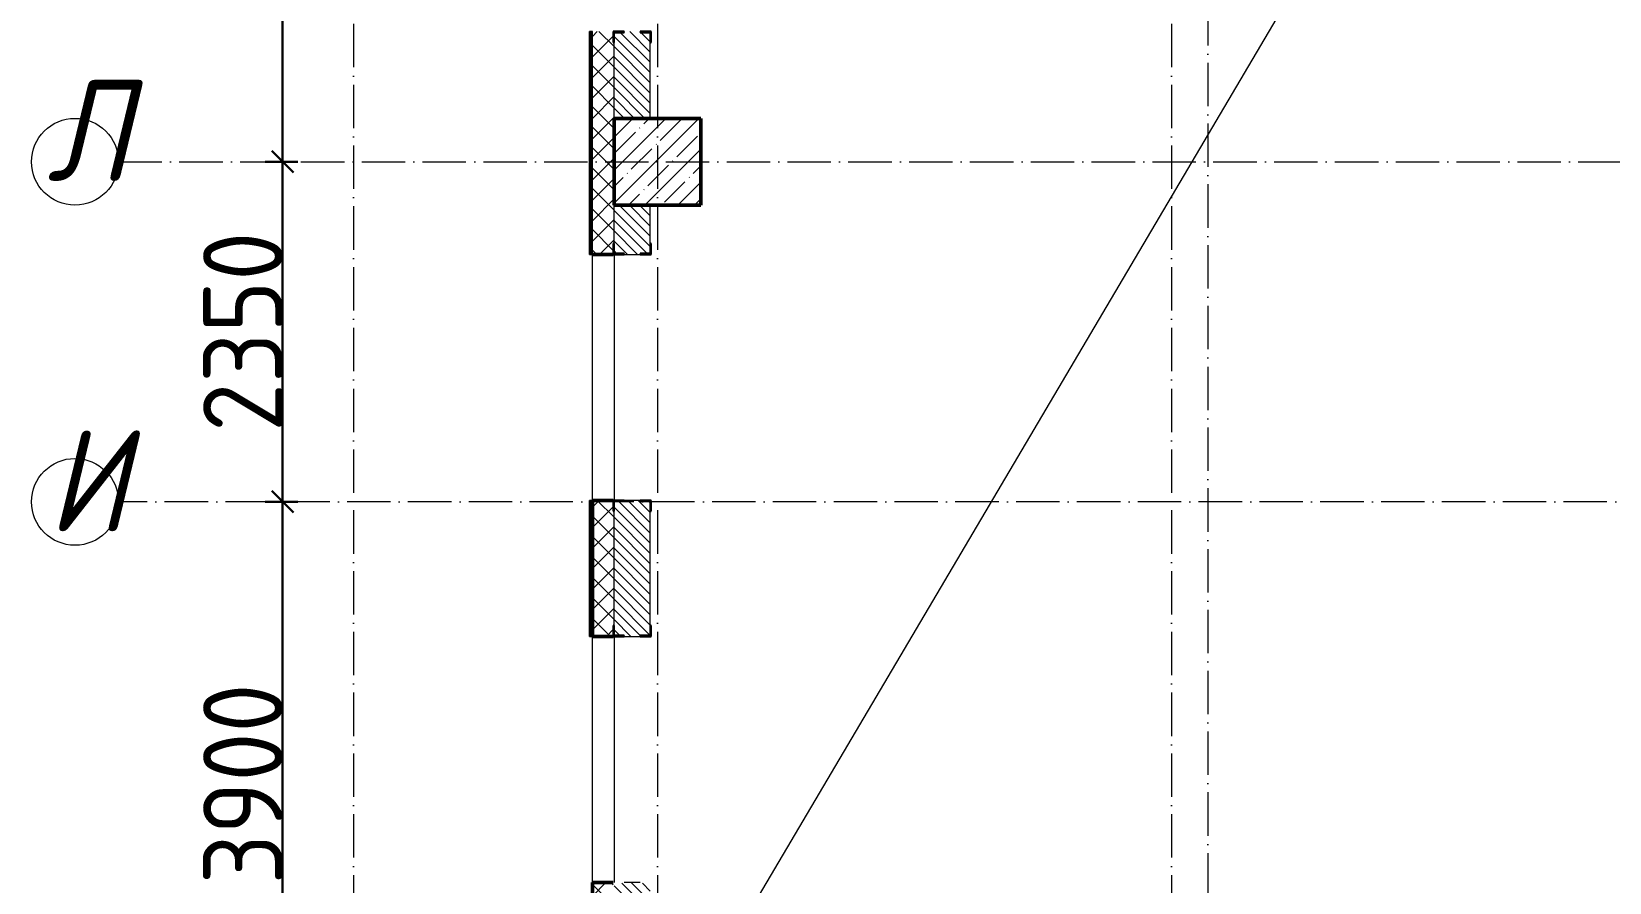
# Model space of a CAD drawing. Header units: millimetres. Extents: x -12989 to 629078, y -109036 to 555275.
# Drawn here: x 350497 to 361396, y -73162 to -67282 of the extents above; entities that cross this region are included whole.
import ezdxf

# ---------------------------------------------------------------- set-up
doc = ezdxf.new("R2010")
doc.units = ezdxf.units.MM
doc.linetypes.add('50_200_ШТРИХ_1Т_ш5_п1_п1_', pattern=[700, 500, -100, 0, -100])
for name, color, linetype, lineweight in [('4 -стяжа', 7, 'Continuous', 30), ('A-____-____-DIMS', 7, 'Continuous', 9), ('A-DETL-____-OTLN-4', 7, 'Continuous', 18), ('A-GENM-____-MCUT', 7, 'Continuous', 25), ('A-GENM-____-OTLN-1', 7, 'Continuous', 25), ('A-WALL-____-MCUT-2', 7, 'Continuous', 50), ('A-WALL-____-MCUT-3', 7, 'Continuous', 9), ('A-WALL-____-OTLN', 7, 'Continuous', 9), ('A-WALL-____-PATT-1', 7, 'Continuous', 9), ('A-WALL-FNSH-MCUT-1', 7, 'Continuous', 9), ('S-COLS-____-MCUT', 7, 'Continuous', 50), ('S-COLS-____-OTLN', 7, 'Continuous', 9), ('S-GRID-____-IDEN', 7, 'Continuous', 9), ('S-GRID-____-OTLN-1', 7, '50_200_ШТРИХ_1Т_ш5_п1_п1_', 9)]:
    doc.layers.add(name, color=color, linetype=linetype, lineweight=lineweight)
doc.layers.get('4 -стяжа').off()
doc.styles.add('ISOCPEUR_I', font='isocpeui.ttf', dxfattribs={"width": 0.9, "height": 2.5})
doc.styles.add('ISOCPEUR_I_9', font='isocpeui.ttf', dxfattribs={"width": 0.9, "height": 250})
doc.styles.add('СПДС', font='isocpeur.ttf', dxfattribs={"width": 0.9})
doc.dimstyles.new('ISO-2_5_0_9К_БОЛЬШОЙ_ОСИ', dxfattribs={"dimscale": 304.8, "dimtxt": 248.995294, "dimasz": 0.492126, "dimexe": 0.393701, "dimexo": 0, "dimgap": 0, "dimtad": 1, "dimdec": 0, "dimzin": 0, "dimdsep": 46, "dimtxsty": 'ISOCPEUR_I_9', "dimblk1": 'OBLIQUE', "dimblk2": 'OBLIQUE', "dimsah": 1, "dimcen": 0.09, "dimdle": 0.393701, "dimazin": 0, "dimtfac": 1, "dimtdec": 4, "dimtix": 1, "dimtmove": 0, "dimatfit": 3, "dimfxl": 1, "dimtvp": 1, "dimtolj": 1, "dimtzin": 0, "dimarcsym": 2})
pattern_1 = [(135, (283770.707, -86863.456), (-35.35534, -35.35534), [])]

# ---------------------------------------------------------------- blocks, each defined once
blk = doc.blocks.new('BSC_Колонна _Прямоугольная - 600х600-V17-АР1_План отверстий 3 этажа в осях 1-64_А-ГГ')
at = {"layer": 'S-COLS-____-OTLN'}
h = blk.add_hatch(dxfattribs=at)
h.set_pattern_fill('FP_53', color=256, style=0, pattern_type=2)
h.set_pattern_definition([(45, (-71050, -18681.04), (-114.04925, 114.04925), []), (45, (-70935.95, -18681.04), (-114.04925, 114.04925), [201.613, -40.323, 3.353, -36.97])])
h.paths.add_polyline_path([(-300, -300), (300, -300), (300, 300), (-300, 300)], flags=0)
at = {"layer": 'S-COLS-____-MCUT'}
for p, q in [((300, 300), (-300, 300)), ((-300, 300), (-300, -300)), ((300, -300), (300, 300)), ((-300, -300), (300, -300))]:
    blk.add_line(p, q, dxfattribs=at)
blk = doc.blocks.new('Фахверк_СКБ_Уголок - 250_3380-27498580-АР1_План отверстий 3 этажа в осях 1-64_А-ГГ')
at = {"layer": 'A-GENM-____-MCUT'}
for p, q in [((200, 181), (125, 181)), ((125, 181), (125, 106)), ((131, 106), (131, 175)), ((131, 175), (200, 175)), ((200, 175), (200, 181)), ((125, 106), (131, 106)), ((131, -6), (125, -6)), ((125, -6), (125, -81)), ((125, -81), (200, -81)), ((131, -75), (131, -6)), ((200, -75), (131, -75)), ((200, -81), (200, -75))]:
    blk.add_line(p, q, dxfattribs=at)
blk = doc.blocks.new('Ось сетки - Круг_Ø6_00__ISO-2_5_0_9K_-25732049-АР1_План отверстий 3 этажа в осях 1-64_А-ГГ')
at = {"layer": 'S-GRID-____-IDEN'}
blk.add_circle((0, 0), 3, dxfattribs=at)
blk = doc.blocks.new('_Oblique')
at = {"color": 0, "linetype": 'ByBlock', "lineweight": -2}
blk.add_line((-0.5, -0.5), (0.5, 0.5), dxfattribs=at)
blk = doc.blocks.new('*D2999')
at = {"layer": 'A-____-____-DIMS', "color": 0, "lineweight": -2, "transparency": 16777216}
for p, q in [((352231, -62062), (352231, -68302)), ((352337, -62182), (352111, -62182)), ((352337, -68182), (352111, -68182))]:
    blk.add_line(p, q, dxfattribs=at)
at = {"layer": 'Defpoints', "color": 0, "transparency": 16777216}
for p in [(352337, -62182), (352231, -68182), (352337, -68182)]:
    blk.add_point(p, dxfattribs=at)
at = {"layer": 'A-____-____-DIMS', "color": 0, "lineweight": -2, "transparency": 16777216, "xscale": 150, "yscale": 150, "zscale": 150}
for p, rotation in [((352231, -62182), 90), ((352231, -68182), 270)]:
    blk.add_blockref('_Oblique', p, dxfattribs=dict(at, rotation=rotation))
at = {"layer": 'A-____-____-DIMS', "color": 0, "transparency": 16777216, "insert": (351957, -65182), "char_height": 548.6, "attachment_point": 5, "rotation": 90, "style": 'СПДС'}
blk.add_mtext('\\A1;6000', dxfattribs=at)
blk = doc.blocks.new('*D3000')
at = {"layer": 'A-____-____-DIMS', "color": 0, "lineweight": -2, "transparency": 16777216}
for p, q in [((352231, -68062), (352231, -70652)), ((352337, -68182), (352111, -68182)), ((352337, -70532), (352111, -70532))]:
    blk.add_line(p, q, dxfattribs=at)
at = {"layer": 'Defpoints', "color": 0, "transparency": 16777216}
for p in [(352337, -68182), (352231, -70532), (352337, -70532)]:
    blk.add_point(p, dxfattribs=at)
at = {"layer": 'A-____-____-DIMS', "color": 0, "lineweight": -2, "transparency": 16777216, "xscale": 150, "yscale": 150, "zscale": 150}
for p, rotation in [((352231, -68182), 90), ((352231, -70532), 270)]:
    blk.add_blockref('_Oblique', p, dxfattribs=dict(at, rotation=rotation))
at = {"layer": 'A-____-____-DIMS', "color": 0, "transparency": 16777216, "insert": (351957, -69357), "char_height": 548.6, "attachment_point": 5, "rotation": 90, "style": 'СПДС'}
blk.add_mtext('\\A1;2350', dxfattribs=at)
blk = doc.blocks.new('*D3001')
at = {"layer": 'A-____-____-DIMS', "color": 0, "lineweight": -2, "transparency": 16777216}
for p, q in [((352231, -70412), (352231, -74552)), ((352337, -70532), (352111, -70532)), ((352337, -74432), (352111, -74432))]:
    blk.add_line(p, q, dxfattribs=at)
at = {"layer": 'Defpoints', "color": 0, "transparency": 16777216}
for p in [(352337, -70532), (352231, -74432), (352337, -74432)]:
    blk.add_point(p, dxfattribs=at)
at = {"layer": 'A-____-____-DIMS', "color": 0, "lineweight": -2, "transparency": 16777216, "xscale": 150, "yscale": 150, "zscale": 150}
for p, rotation in [((352231, -70532), 90), ((352231, -74432), 270)]:
    blk.add_blockref('_Oblique', p, dxfattribs=dict(at, rotation=rotation))
at = {"layer": 'A-____-____-DIMS', "color": 0, "transparency": 16777216, "insert": (351957, -72482), "char_height": 548.6, "attachment_point": 5, "rotation": 90, "style": 'СПДС'}
blk.add_mtext('\\A1;3900', dxfattribs=at)
blk = doc.blocks.new('3эт')
at = {"layer": 'S-GRID-____-OTLN-1', "color": 251, "ltscale": 0.6, "true_color": 0x636466}
for p, q in [((352720.7, -36982.5), (352720.7, -91346.1)), ((354820.7, -36982.5), (354820.7, -91173.5)), ((358370.7, -36982.5), (358370.7, -75532.4)), ((358620.7, -37250.7), (358620.7, -75532.4)), ((351097.5, -68182.4), (374089.5, -68182.4)), ((387845.1, -70532.4), (351097.5, -70532.4))]:
    blk.add_line(p, q, dxfattribs=at)
at = {"layer": 'S-GRID-____-IDEN', "char_height": 700, "width": 223.671, "attachment_point": 1, "style": 'ISOCPEUR_I'}
for s, insert in [('\\fISOCPEUR|b0|i1|c204|p34|;\\W.9;Л', (350602.3, -67614.8)), ('\\fISOCPEUR|b0|i1|c204|p34|;\\W.9;И', (350607.4, -70035.4))]:
    blk.add_mtext(s, dxfattribs=dict(at, insert=insert))
at = {"layer": 'A-____-____-DIMS'}
for base, p1, p2, override, picture, middle in [((352231.1, -68182.4), (352337.1, -62182.4), (352337.1, -68182.4), {"dimtxt": 1.8, "dimpost": '<>', "dimtxsty": 'СПДС', "dimfxl": 6000}, '*D2999', (351956.7, -65182.4)), ((352231.1, -70532.4), (352337.1, -68182.4), (352337.1, -70532.4), {"dimtxt": 1.8, "dimpost": '<>', "dimtxsty": 'СПДС', "dimfxl": 2350}, '*D3000', (351956.7, -69357.4)), ((352231.1, -74432.4), (352337.1, -70532.4), (352337.1, -74432.4), {"dimtxt": 1.8, "dimpost": '<>', "dimtxsty": 'СПДС', "dimfxl": 3900}, '*D3001', (351956.7, -72482.4))]:
    dim = blk.add_linear_dim(base=base, p1=p1, p2=p2, angle=90, dimstyle='ISO-2_5_0_9К_БОЛЬШОЙ_ОСИ', override=override, dxfattribs=at)
    dim.commit()
    dim.dimension.update_dxf_attribs({"geometry": picture, "text_midpoint": middle})

msp = doc.modelspace()

# ---------------------------------------------------------------- hatches: boundary and pattern name
at = {"layer": 'A-WALL-____-PATT-1'}
h = msp.add_hatch(dxfattribs=at)
h.set_pattern_fill('FP_1', color=256, style=0, pattern_type=2)
h.set_pattern_definition([(45, (283770.71, -86863.46), (-70.71068, 70.71068), []), (135, (283770.71, -86863.46), (-70.71068, -70.71068), [])])
h.paths.add_polyline_path([(354370.7074, -74532.4142), (354520.7074, -74532.4142), (354520.7074, -73237.4142), (354514.7074, -73237.4142), (354514.7074, -73162.4142), (354370.7074, -73162.4142)], flags=0)
h.paths.add_polyline_path([(354455.602, -71462.4142), (354514.7074, -71462.4142), (354514.7074, -71387.4142), (354520.7074, -71387.4142), (354520.7074, -70597.4142), (354514.7074, -70597.4142), (354514.7074, -70522.4142), (354370.7074, -70522.4142), (354370.7074, -71462.4142)], flags=0)
h.paths.add_polyline_path([(354455.602, -68822.4142), (354514.7074, -68822.4142), (354514.7074, -68747.4142), (354520.7074, -68747.4142), (354520.7074, -67357.4142), (354514.7074, -67357.4142), (354514.7074, -67282.4142), (354370.7074, -67282.4142), (354370.7074, -68822.4142)], flags=0)
h.paths.add_polyline_path([(354455.602, -65582.4142), (354514.7074, -65582.4142), (354514.7074, -65507.4142), (354520.7074, -65507.4142), (354520.7074, -64717.4142), (354514.7074, -64717.4142), (354514.7074, -64642.4142), (354370.7074, -64642.4142), (354370.7074, -65582.4142)], flags=0)
h.paths.add_polyline_path([(354455.602, -62942.4142), (354514.7074, -62942.4142), (354514.7074, -62867.4142), (354520.7074, -62867.4142), (354520.7074, -61477.4142), (354514.7074, -61477.4142), (354514.7074, -61402.4142), (354370.7074, -61402.4142), (354370.7074, -62942.4142)], flags=0)
h.paths.add_polyline_path([(354370.7074, -59702.4142), (354514.7074, -59702.4142), (354514.7074, -59627.4142), (354520.7074, -59627.4142), (354520.7074, -58837.4142), (354514.7074, -58837.4142), (354514.7074, -58762.4142), (354370.7074, -58762.4142)], flags=0)
h.paths.add_polyline_path([(354370.7074, -57062.4142), (354514.7074, -57062.4142), (354514.7074, -56987.4142), (354520.7074, -56987.4142), (354520.7074, -55597.4142), (354514.7074, -55597.4142), (354514.7074, -55522.4142), (354370.7074, -55522.4142)], flags=0)
h.paths.add_polyline_path([(354370.7074, -53822.4142), (354514.7074, -53822.4142), (354514.7074, -53747.4142), (354520.7074, -53747.4142), (354520.7074, -52957.4142), (354514.7074, -52957.4142), (354514.7074, -52882.4142), (354370.7074, -52882.4142)], flags=0)
h.paths.add_polyline_path([(354514.7074, -51182.4142), (354514.7074, -51107.4142), (354520.7074, -51107.4142), (354520.7074, -49717.4142), (354514.7074, -49717.4142), (354514.7074, -49642.4142), (354370.7074, -49642.4142), (354370.7074, -51182.4142), (354455.602, -51182.4142)], flags=0)
h.paths.add_polyline_path([(354514.7074, -47942.4142), (354514.7074, -47867.4142), (354520.7074, -47867.4142), (354520.7074, -47077.4142), (354514.7074, -47077.4142), (354514.7074, -47002.4142), (354370.7074, -47002.4142), (354370.7074, -47942.4142), (354455.602, -47942.4142)], flags=0)
h.paths.add_polyline_path([(354514.7074, -45302.4142), (354514.7074, -45227.4142), (354520.7074, -45227.4142), (354520.7074, -43932.4142), (354370.7074, -43932.4142), (354370.7074, -45302.4142), (354455.602, -45302.4142)], flags=0)
h = msp.add_hatch(dxfattribs=at)
h.set_pattern_fill('FP_6', color=256, style=0, pattern_type=2)
h.set_pattern_definition(pattern_1)
h.paths.add_polyline_path([(354589.7074, -67882.4142), (354770.7074, -67882.4142), (354770.7074, -67288.4142), (354701.7074, -67288.4142), (354701.7074, -67282.4142), (354589.7074, -67282.4142), (354589.7074, -67288.4142), (354520.7074, -67288.4142), (354520.7074, -67882.4142)], flags=0)
h.paths.add_polyline_path([(354701.7074, -65582.4142), (354701.7074, -65576.4142), (354770.7074, -65576.4142), (354770.7074, -64648.4142), (354701.7074, -64648.4142), (354701.7074, -64642.4142), (354589.7074, -64642.4142), (354589.7074, -64648.4142), (354520.7074, -64648.4142), (354520.7074, -65576.4142), (354589.7074, -65576.4142), (354589.7074, -65582.4142)], flags=0)
h.paths.add_polyline_path([(354701.7074, -62942.4142), (354701.7074, -62936.4142), (354770.7074, -62936.4142), (354770.7074, -62482.4142), (354520.7074, -62482.4142), (354520.7074, -62936.4142), (354589.7074, -62936.4142), (354589.7074, -62942.4142)], flags=0)
h = msp.add_hatch(dxfattribs=at)
h.set_pattern_fill('FP_6', color=256, style=0, pattern_type=2)
h.set_pattern_definition(pattern_1)
h.paths.add_polyline_path([(354701.7074, -73932.4142), (354770.7074, -73932.4142), (354770.7074, -73168.4142), (354701.7074, -73168.4142), (354701.7074, -73162.4142), (354589.7074, -73162.4142), (354589.7074, -73168.4142), (354520.7074, -73168.4142), (354520.7074, -73932.4142), (354589.7074, -73932.4142)], flags=0)
h.paths.add_polyline_path([(354589.7074, -71462.4142), (354701.7074, -71462.4142), (354701.7074, -71456.4142), (354770.7074, -71456.4142), (354770.7074, -70528.4142), (354701.7074, -70528.4142), (354701.7074, -70522.4142), (354589.7074, -70522.4142), (354589.7074, -70528.4142), (354520.7074, -70528.4142), (354520.7074, -71456.4142), (354589.7074, -71456.4142)], flags=0)
h.paths.add_polyline_path([(354589.7074, -68822.4142), (354701.7074, -68822.4142), (354701.7074, -68816.4142), (354770.7074, -68816.4142), (354770.7074, -68482.4142), (354520.7074, -68482.4142), (354520.7074, -68816.4142), (354589.7074, -68816.4142)], flags=0)

# ---------------------------------------------------------------- linework, layer by layer
at = {"layer": 'A-DETL-____-OTLN-4'}
msp.add_line((355120.7074, -73932.4142), (372520.7074, -44432.4142), dxfattribs=at)
at = {"layer": 'A-WALL-____-MCUT-2'}
for p, q in [((354358.7074, -67282.4142), (354358.7074, -68822.4142)), ((354363.7074, -67282.4142), (354363.7074, -68822.4142)), ((354370.7074, -68822.4142), (354514.7074, -68822.4142)), ((354358.7074, -70522.4142), (354358.7074, -71462.4142)), ((354363.7074, -70522.4142), (354363.7074, -71462.4142)), ((354370.7074, -70522.4142), (354370.7074, -71462.4142)), ((354514.7074, -70522.4142), (354370.7074, -70522.4142)), ((354370.7074, -71462.4142), (354514.7074, -71462.4142)), ((354370.7074, -73162.4142), (354370.7074, -74682.4142)), ((354514.7074, -73162.4142), (354370.7074, -73162.4142))]:
    msp.add_line(p, q, dxfattribs=at)
at = {"layer": 'A-WALL-____-MCUT-3'}
for p, q in [((354520.7074, -67882.4142), (354520.7074, -67357.4142)), ((354770.7074, -67882.4142), (354770.7074, -67357.4142)), ((354520.7074, -68747.4142), (354520.7074, -68482.4142)), ((354770.7074, -68747.4142), (354770.7074, -68482.4142)), ((354589.7074, -68822.4142), (354701.7074, -68822.4142)), ((354520.7074, -71387.4142), (354520.7074, -70597.4142)), ((354701.7074, -70522.4142), (354589.7074, -70522.4142)), ((354770.7074, -71387.4142), (354770.7074, -70597.4142)), ((354589.7074, -71462.4142), (354701.7074, -71462.4142)), ((354701.7074, -73162.4142), (354589.7074, -73162.4142))]:
    msp.add_line(p, q, dxfattribs=at)
at = {"layer": 'A-WALL-____-OTLN'}
for p, q in [((354370.7074, -70522.4142), (354370.7074, -68822.4142)), ((354520.7074, -68822.4142), (354520.7074, -70522.4142)), ((354370.7074, -73162.4142), (354370.7074, -71462.4142)), ((354520.7074, -71462.4142), (354520.7074, -73162.4142))]:
    msp.add_line(p, q, dxfattribs=at)
at = {"layer": 'A-WALL-FNSH-MCUT-1'}
for p, q in [((354370.7074, -67282.4142), (354350.7074, -67282.4142)), ((354350.7074, -67282.4142), (354350.7074, -68822.4142)), ((354370.7074, -68822.4142), (354370.7074, -67282.4142)), ((354350.7074, -68822.4142), (354370.7074, -68822.4142)), ((354370.7074, -70522.4142), (354350.7074, -70522.4142)), ((354350.7074, -70522.4142), (354350.7074, -71462.4142)), ((354350.7074, -71462.4142), (354370.7074, -71462.4142))]:
    msp.add_line(p, q, dxfattribs=at)

# ---------------------------------------------------------------- block references
at = {"layer": '4 -стяжа'}
msp.add_blockref('3эт', (0, 0), dxfattribs=at)
at = {"layer": 'A-GENM-____-OTLN-1'}
for p, rotation in [((354595.7074, -67157.4142), 269.9999999999999), ((354695.7074, -68947.4142), 89.99999999999991), ((354595.7074, -70397.4142), 269.9999999999999), ((354695.7074, -71587.4142), 89.99999999999991)]:
    msp.add_blockref('Фахверк_СКБ_Уголок - 250_3380-27498580-АР1_План отверстий 3 этажа в осях 1-64_А-ГГ', p, dxfattribs=dict(at, rotation=rotation))
at = {"layer": 'S-COLS-____-OTLN'}
msp.add_blockref('BSC_Колонна _Прямоугольная - 600х600-V17-АР1_План отверстий 3 этажа в осях 1-64_А-ГГ', (354820.7074, -68182.4142), dxfattribs=at)
at = {"layer": 'S-GRID-____-IDEN', "xscale": 99.99999999999993, "yscale": 99.99999999999993, "zscale": 99.99999999999993}
for p, rotation in [((350797.4779, -68182.4142), 269.9999999999995), ((350797.4779, -70532.4142), 89.99999999999982)]:
    msp.add_blockref('Ось сетки - Круг_Ø6_00__ISO-2_5_0_9K_-25732049-АР1_План отверстий 3 этажа в осях 1-64_А-ГГ', p, dxfattribs=dict(at, rotation=rotation))

doc.saveas('drawing.dxf')
